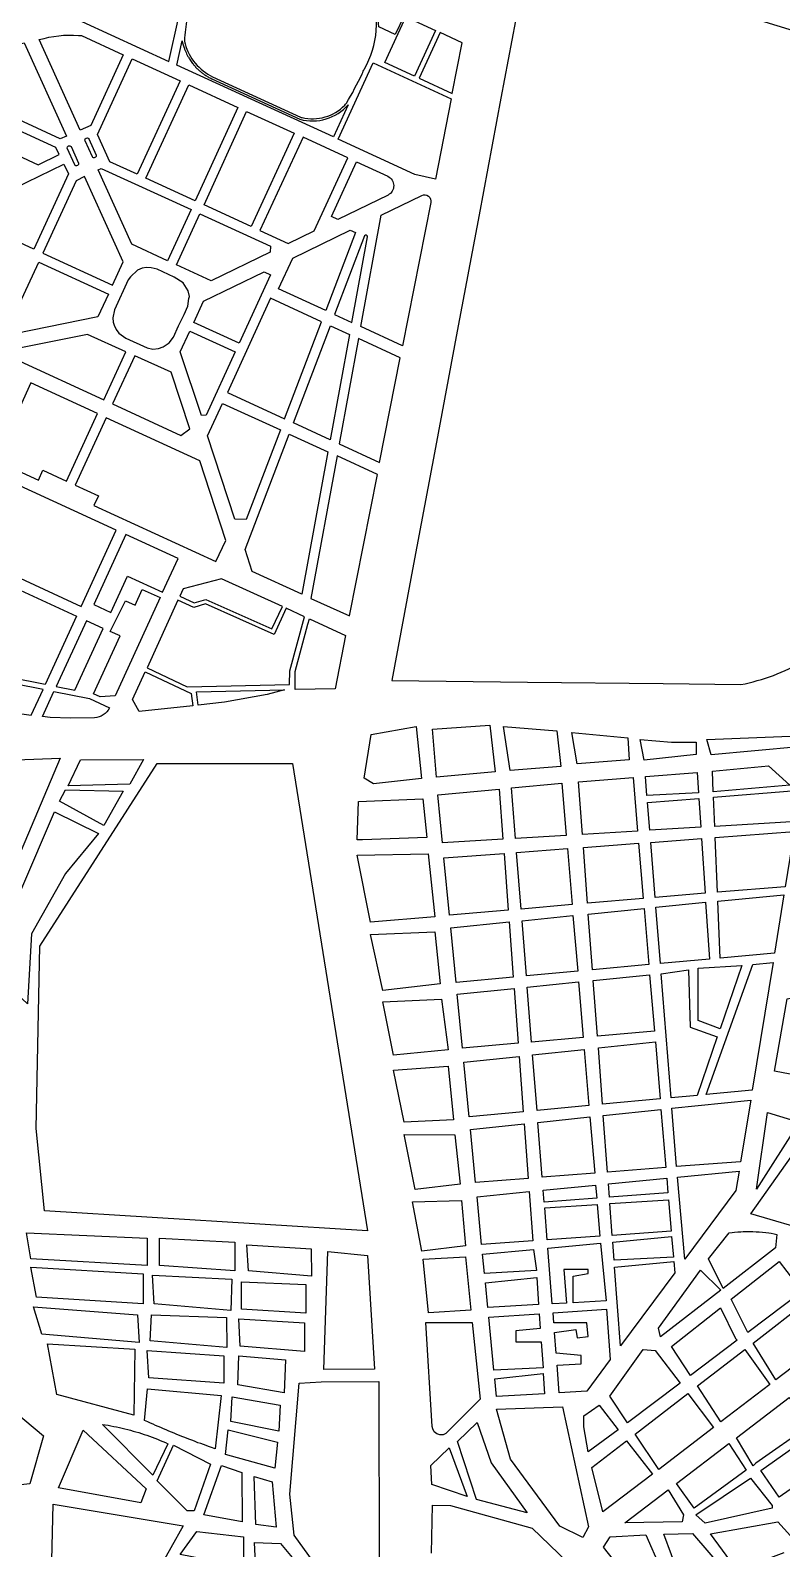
# Model space of a CAD drawing. Extents: x 407811 to 416949, y 4498993 to 4508589.
# Drawn here: x 409477 to 410173, y 4500135 to 4501541 of the extents above; entities that cross this region are included whole.
import ezdxf

# ---------------------------------------------------------------- set-up
doc = ezdxf.new("R2010")
doc.units = 0
doc.header["$LTSCALE"] = 40
doc.header["$MEASUREMENT"] = 0
for name, color, linetype in [('Images', 253, 'CONTINUOUS'), ('ΟΙΚ. ΤΕΤΡΑΓΩΝΑ ΣΤΑΥΡΟΥΠΟΛΗ', 74, 'CONTINUOUS'), ('υπόλοιπο θεσσαλονίκης', 7, 'CONTINUOUS')]:
    doc.layers.add(name, color=color, linetype=linetype)
picture_1 = doc.add_image_def('image1.tif', size_in_pixel=(10278, 10088))

msp = doc.modelspace()

# ---------------------------------------------------------------- linework, layer by layer
at = {"layer": 'ΟΙΚ. ΤΕΤΡΑΓΩΝΑ ΣΤΑΥΡΟΥΠΟΛΗ'}
for points in [[(409683.3, 4501617.4, 0.342721), (409634.1, 4501585.4, 0.049171), (409622, 4501551.4, 0.000099), (409622, 4501551.4, 0.038683), (409619.4, 4501531.2, 0.016137), (409620.1, 4501528.2, 0.218364), (409645.6, 4501497.6), (409727.1, 4501460.2, 0.00783), (409728.4, 4501459.9, 0.262263), (409768, 4501471.3, 0.013817), (409769.6, 4501473.1, 0.021985), (409784.1, 4501500.5, 0.003515), (409786.2, 4501505, 0.112409), (409797.1, 4501540.6, 0.009493), (409797.3, 4501543.8, 0.157099), (409791.2, 4501566.7, 0.092535), (409780.2, 4501575.5), (409693.6, 4501615.3, 0.058848)], [(409793.3, 4501567.5), (409822.9, 4501554), (409814.8, 4501536.7), (409799.4, 4501543.9, 0.13861)], [(409471, 4501529), (409510.1, 4501442.6), (409504.4, 4501440.1), (409393.4, 4501491.3), (409393, 4501495.8, -0.010617), (409405.6, 4501504), (409417.8, 4501510.7), (409430.5, 4501516.7), (409443.5, 4501521.7), (409456.9, 4501525.8)], [(409521.3, 4501536, -0.000031), (409524, 4501535.8), (409562.7, 4501518), (409532.8, 4501452.5), (409522.9, 4501448.2), (409485, 4501532, -0.08959)], [(409771.2, 4501471.8), (409757.4, 4501441.9), (409612.4, 4501508.4), (409617.4, 4501530.9, 0.037595), (409619.4, 4501523.7, 0.013124), (409620.4, 4501521.2, 0.013129), (409621.5, 4501518.9, 0.013075), (409622.7, 4501516.5, 0.017458), (409624.5, 4501513.6, 0.021139), (409627, 4501510, 0.013086), (409628.7, 4501508, 0.017386), (409631, 4501505.4, 0.012981), (409632.9, 4501503.7, 0.012972), (409634.9, 4501502, 0.012971), (409637, 4501500.4, 0.017357), (409639.9, 4501498.4, 0.017348), (409642.9, 4501496.7, 0.010115), (409644.7, 4501495.8), (409696.7, 4501471.9), (409726.4, 4501458.3, 0.287533)], [(409514.4, 4501433.1), (409521.4, 4501417.6, -0.821982), (409517.8, 4501416), (409510.8, 4501431.5, -0.696664)], [(409527.2, 4501438.9, -0.618156), (409530.8, 4501440.5), (409530.9, 4501440.2), (409537.8, 4501425, -0.761938), (409534.2, 4501423.4), (409527.5, 4501438.2)], [(409807.9, 4501405.5, -0.614383), (409808.1, 4501388.1), (409761.6, 4501365.6), (409755.7, 4501368.3), (409778.9, 4501418.8)], [(409839.4, 4501387.7, -0.618593), (409847.7, 4501381.2), (409821.6, 4501248.6), (409782.8, 4501266.3), (409801.7, 4501369.4)], [(409786.4, 4501350.2), (409758.6, 4501277.4), (409774.4, 4501270.2), (409788.9, 4501349.5, 0.844218)], [(409550, 4500913.1, -0.283483), (409536.1, 4500904.1), (409514, 4500903.6), (409495.2, 4500904.3), (409488, 4500905.1), (409498.6, 4500928.2), (409531.6, 4500921.8)]]:
    msp.add_lwpolyline(points, format="xyb", close=True, dxfattribs=at)
msp.add_lwpolyline([(410336.2, 4501493.7), (410218.1, 4501529.7), (410100, 4501565.7), (409982, 4501601.7), (409973.1, 4501573.2), (409932.8, 4501585.5), (409912.6, 4501477.7), (409892.4, 4501369.8), (409872.2, 4501262), (409852, 4501154.2), (409831.8, 4501046.4), (409811.6, 4500938.5), (409937.3, 4500937.1), (410063, 4500935.7), (410134.9, 4500934.8, 0.08627), (410193.3, 4500956.8, 0.092422), (410241.9, 4501009, -0.097169), (410343.8, 4501056.6), (410364.6, 4501158.9), (410385.4, 4501261.3), (410406.2, 4501363.7), (410427, 4501466), (410336.2, 4501493.7)], format="xyb", dxfattribs=at)
for points in [[(409565.8, 4501573.8), (409526.4, 4501556.4), (409524.4, 4501548.8), (409605, 4501511.8), (409613.9, 4501551.8)], [(409824.7, 4501553.1), (409851.9, 4501540.6), (409832.5, 4501498.3), (409805, 4501511)], [(409856.5, 4501538.5), (409837, 4501496.3), (409867.6, 4501482.2), (409876.8, 4501529.2)], [(409570.9, 4501514.3), (409615.5, 4501493.8), (409575.6, 4501407.4), (409550.3, 4501419), (409538.8, 4501444.2)], [(409794.4, 4501510.4), (409866.6, 4501477.2), (409851.9, 4501402.7), (409833, 4501407.2), (409761.9, 4501439.8)], [(409623.6, 4501490.1), (409668.9, 4501469.3), (409629.4, 4501382.7), (409583.8, 4501403.6)], [(409432.9, 4501457.7), (409426.2, 4501442.8), (409484, 4501416.2), (409503.4, 4501425.6), (409500.3, 4501432), (409434.9, 4501462.2)], [(409677.1, 4501465.5), (409721.1, 4501445.3), (409681.2, 4501358.9), (409637.6, 4501379)], [(409729.3, 4501441.6), (409689.4, 4501355.2), (409715.5, 4501343.2), (409739.7, 4501355), (409770.7, 4501422.5)], [(409507.8, 4501416.6), (409512.1, 4501407.6), (409480.1, 4501338), (409436.4, 4501358), (409450.6, 4501388.9)], [(409527, 4501405.3), (409519.2, 4501401.4), (409488.3, 4501334.2), (409552.8, 4501304.6), (409562.8, 4501326.2)], [(409542.2, 4501412.8), (409625.6, 4501374.6), (409603.9, 4501327.3), (409570.8, 4501342.6), (409539.6, 4501411.5)], [(409633.8, 4501370.8), (409699.2, 4501340.8), (409698.8, 4501335.2), (409644.3, 4501308.8), (409612.1, 4501323.6)], [(409772.9, 4501355.5), (409778, 4501353.5), (409750.4, 4501281.1), (409706.6, 4501301.2), (409719.9, 4501329.8)], [(409484.5, 4501326), (409549.1, 4501296.4), (409539.3, 4501275.3), (409461.9, 4501259.7), (409456.9, 4501266)], [(409584.2, 4501320.9), (409580.2, 4501320.3), (409576, 4501318.6), (409569.6, 4501312.3), (409567.4, 4501309.5), (409554.8, 4501281.7), (409553.2, 4501274.4), (409553.3, 4501270.5), (409554.3, 4501267.7), (409556.1, 4501263.6), (409558.6, 4501260.3), (409565.1, 4501255.6), (409584.9, 4501246.5), (409590.2, 4501245.5), (409595.5, 4501246), (409599.9, 4501247.4), (409605.4, 4501251.1), (409609.4, 4501256.6), (409614.1, 4501266.9), (409619.3, 4501277.5), (409622.5, 4501285.1), (409623.4, 4501292.2), (409624, 4501294.2), (409622.9, 4501299.3), (409618.2, 4501306.9), (409609.8, 4501312.1), (409594.1, 4501319.4), (409588.5, 4501320.8)], [(409693.2, 4501316.9), (409699.1, 4501314.2), (409670.2, 4501250.9), (409628.2, 4501270.1), (409637.2, 4501289.8)], [(409699.1, 4501292.5), (409659.2, 4501205.2), (409712.2, 4501180.9), (409746.5, 4501270.8)], [(409624.4, 4501262), (409666.4, 4501242.8), (409639.7, 4501184.1), (409635.2, 4501184), (409615.6, 4501242.8)], [(409754.7, 4501267.1), (409772.3, 4501259), (409754.5, 4501161.5), (409720.4, 4501177.1)], [(409529.8, 4501259.1), (409461.8, 4501245.4), (409463.1, 4501236.1), (409544.7, 4501198.4), (409565.2, 4501243)], [(409780.8, 4501255.2), (409762.9, 4501157.6), (409800.3, 4501140.5), (409819.4, 4501237.5)], [(409573.4, 4501239.3), (409552.9, 4501194.6), (409616, 4501165.5), (409624.5, 4501171.6), (409607.1, 4501224)], [(409477.1, 4501214.2), (409444.4, 4501142.3), (409484.2, 4501124.1), (409488.3, 4501133.2), (409510.1, 4501123.2), (409538.8, 4501185.7)], [(409654.6, 4501195.2), (409708.3, 4501170.6), (409676.7, 4501087.7), (409666.2, 4501087.8), (409640.9, 4501165.2)], [(409547, 4501181.9), (409518.3, 4501119.4), (409539.7, 4501109.6), (409535.6, 4501100.5), (409648.7, 4501048.6), (409657.8, 4501068.3), (409633.8, 4501141.9)], [(409716.5, 4501166.8), (409752.4, 4501150.3), (409728.3, 4501018.5), (409682.3, 4501039.6), (409675.6, 4501059.7)], [(409760.9, 4501146.5), (409736.7, 4501014.6), (409772.4, 4500998.3), (409798.2, 4501129.4)], [(409439.2, 4501131.5), (409407, 4501061), (409523.8, 4501007.1), (409556.2, 4501077.8)], [(409565.3, 4501073.7), (409535.6, 4501008.8), (409551.2, 4501001.6), (409566.8, 4501035.2), (409599.2, 4501020.3), (409613.5, 4501051.5)], [(409402.8, 4501051.9), (409519.6, 4500998), (409490.6, 4500934.9), (409360.9, 4500960.4)], [(409580.4, 4501022.9), (409596.9, 4501015.3), (409555.3, 4500924.3), (409541.3, 4500923.5), (409535.1, 4500926.2), (409559.8, 4500979.9), (409550.8, 4500984), (409564.9, 4501012.4), (409573.7, 4501008.4)], [(409619.7, 4501014.5), (409628.4, 4501010.5), (409639.2, 4501013.7), (409700.5, 4500986.3), (409710.2, 4501007), (409653.9, 4501032.8), (409618.3, 4501023.5), (409615.1, 4501016.6)], [(409613.4, 4501012.9), (409584.8, 4500950.4), (409622, 4500932.8), (409716.9, 4500934.9), (409717, 4500947.5), (409730.6, 4500997.6), (409713.8, 4501005.4), (409702.5, 4500981.1), (409639, 4501009.4), (409628.1, 4501006.2)], [(409528.7, 4500993.8), (409500.7, 4500932.9), (409518, 4500929.5), (409544.3, 4500986.6)], [(409721.9, 4500935.1), (409722, 4500946.8), (409733.9, 4500990.6), (409734, 4500990.6), (409733.9, 4500990.8), (409735.2, 4500995.5), (409768.8, 4500980.1), (409759.1, 4500930.9), (409721.9, 4500930.1)], [(409358.7, 4500955.7), (409354.1, 4500945.6), (409389.6, 4500931.9), (409415, 4500922.3), (409420.6, 4500920.3), (409435.1, 4500915.5), (409450.3, 4500911.5), (409468.8, 4500907.7), (409477.5, 4500906.4), (409488.5, 4500930.2)], [(409583.1, 4500946.7), (409625.7, 4500926.6), (409627.1, 4500915.2), (409577.4, 4500909.9), (409571.3, 4500921)], [(409712.3, 4500929.8), (409696.1, 4500925.7), (409656.5, 4500918.4), (409632.1, 4500915.8), (409630.5, 4500928)]]:
    msp.add_lwpolyline(points, close=True, dxfattribs=at)
at = {"layer": 'υπόλοιπο θεσσαλονίκης'}
for points in [[(409834.1, 4500896), (409839, 4500847.8), (409794.7, 4500842.9), (409785.9, 4500848), (409792.3, 4500888.5), (409834.1, 4500896)], [(409849.4, 4500893.6), (409902.4, 4500897.1), (409907.4, 4500853.9), (409853, 4500849), (409849.4, 4500893.6)], [(409915.1, 4500895.8), (409964.4, 4500891.8), (409968.1, 4500858.8), (409921.3, 4500855.2), (409915.1, 4500895.8)], [(409978.3, 4500890.5), (410030.2, 4500885.3), (410031.4, 4500865), (409983.3, 4500861.3), (409978.3, 4500890.5)], [(410041.5, 4500884), (410070.6, 4500881.4), (410093.4, 4500881.3), (410093.4, 4500869.9), (410045.3, 4500864.9), (410041.5, 4500884)], [(410103.5, 4500883.8), (410188.3, 4500887.3), (410203.5, 4500887.3), (410200.9, 4500874.6), (410188.3, 4500877.2), (410107.3, 4500869.8), (410103.5, 4500883.8)], [(409412.8, 4500804.3), (409463.6, 4500865.1), (409504.2, 4500866.5), (409462.5, 4500767.3), (409412.8, 4500804.3)], [(409489.7, 4500447.4), (409482, 4500523.6), (409485.5, 4500692.5), (409594.2, 4500861.6), (409719.7, 4500861.8), (409789, 4500428.9), (409489.7, 4500447.4)], [(409511.8, 4500841.1), (409523.2, 4500865.2), (409581.5, 4500865.4), (409568.9, 4500842.5), (409511.8, 4500841.1)], [(410046.5, 4500849.7), (410094.5, 4500853.4), (410095.7, 4500834.6), (410047.9, 4500832), (410046.5, 4500849.7)], [(410108.5, 4500854.6), (410160.4, 4500859.5), (410180.3, 4500841.5), (410109.3, 4500835.4), (410108.5, 4500854.6)], [(409922.5, 4500839), (409969.1, 4500843.4), (409973.2, 4500795.1), (409926.2, 4500792.2), (409922.5, 4500839)], [(409984.5, 4500844.8), (410035.1, 4500848.7), (410039.3, 4500799.1), (409988.2, 4500796), (409984.5, 4500844.8)], [(409503.7, 4500826.9), (409509.3, 4500837.3), (409562.6, 4500836.1), (409544.9, 4500804.3), (409503.7, 4500826.9)], [(409780.8, 4500826.4), (409840.3, 4500828.8), (409844, 4500793.2), (409784.5, 4500790.9), (409779.4, 4500790.9), (409780.8, 4500826.4)], [(409854.2, 4500832.5), (409911.1, 4500837.9), (409914.5, 4500791.5), (409858.5, 4500788.1), (409854.2, 4500832.5)], [(410096.1, 4500829.4), (410097.8, 4500802.6), (410050.5, 4500799.8), (410048.5, 4500825.6), (410096.1, 4500829.4)], [(410185.7, 4500836.6), (410198.3, 4500818.8), (410197, 4500808.7), (410110.7, 4500803.4), (410109.5, 4500830.5), (410185.7, 4500836.6)], [(409437.3, 4500673.3), (409499.2, 4500816.9), (409539.8, 4500796.7), (409509.4, 4500759.8), (409477.9, 4500703.9), (409474.2, 4500639.1), (409437.3, 4500673.3)], [(410184.3, 4500798.6), (410176, 4500747.5), (410113.2, 4500742.6), (410111.1, 4500793.1), (410184.3, 4500798.6)], [(410040.2, 4500787.8), (410044.5, 4500736.7), (409992.9, 4500732.2), (409989.1, 4500783.9), (410040.2, 4500787.8)], [(410098.5, 4500792.1), (410101.8, 4500741.6), (410055.5, 4500737.6), (410051.4, 4500788.6), (410098.5, 4500792.1)], [(409779.4, 4500776.9), (409845.2, 4500778), (409851.4, 4500719.6), (409791.9, 4500714.7), (409779.4, 4500776.9)], [(409915.5, 4500778.4), (409919.4, 4500725.9), (409865.1, 4500721.2), (409859.9, 4500774.2), (409915.5, 4500778.4)], [(409974.2, 4500782.8), (409978.6, 4500731), (409931.3, 4500726.9), (409927.2, 4500779.3), (409974.2, 4500782.8)], [(410045.3, 4500727.4), (410049.7, 4500675.4), (409997.5, 4500670.6), (409993.6, 4500722.2), (410045.3, 4500727.4)], [(410102.3, 4500733.1), (410105.8, 4500680.5), (410060.4, 4500676.4), (410056.2, 4500728.5), (410102.3, 4500733.1)], [(410174.8, 4500740.1), (410166.1, 4500686), (410115.8, 4500681.4), (410113.6, 4500734.2), (410174.8, 4500740.1)], [(409920.3, 4500714.9), (409924.1, 4500663.9), (409871.1, 4500659), (409866.2, 4500709.5), (409920.3, 4500714.9)], [(409979.4, 4500720.8), (409983.8, 4500669.3), (409936.2, 4500665), (409932.2, 4500716.1), (409979.4, 4500720.8)], [(409791.9, 4500703.3), (409851.4, 4500705.7), (409856.3, 4500657.5), (409803.2, 4500651.3), (409791.9, 4500703.3)], [(410086.4, 4500670.7), (410087.8, 4500617.4), (410113.1, 4500608.5), (410094.5, 4500554.3), (410070.3, 4500552.1), (410061.1, 4500667), (410086.4, 4500670.7)], [(410135.8, 4500674.6), (410115.7, 4500616), (410095.4, 4500623.8), (410095.5, 4500672), (410135.8, 4500674.6)], [(410164.7, 4500677.4), (410145.5, 4500559.1), (410102.9, 4500555.1), (410146.1, 4500675.6), (410164.7, 4500677.4)], [(409984.6, 4500659.4), (409988.9, 4500608), (409941.1, 4500603.7), (409937, 4500654.6), (409984.6, 4500659.4)], [(410050.4, 4500666), (410054.8, 4500613.8), (410002.1, 4500609.2), (409998.2, 4500660.7), (410050.4, 4500666)], [(409803.1, 4500641.1), (409857.5, 4500643.5), (409863.8, 4500596.5), (409813.2, 4500591.6), (409803.1, 4500641.1)], [(409924.9, 4500653.4), (409928.6, 4500602.6), (409877.1, 4500598.1), (409872.2, 4500648.1), (409924.9, 4500653.4)], [(410177.7, 4500643.8), (410184, 4500645.1), (410223.1, 4500584), (410209.1, 4500576.5), (410206.6, 4500568.9), (410166.1, 4500576.6), (410177.7, 4500643.8)], [(410055.7, 4500603.8), (410060.1, 4500551.1), (410006.8, 4500546.1), (410002.9, 4500598.2), (410055.7, 4500603.8)], [(409929.6, 4500590.4), (409933.4, 4500539.2), (409883.3, 4500534.5), (409878.4, 4500585), (409929.6, 4500590.4)], [(409989.9, 4500596.8), (409994.2, 4500544.9), (409946.1, 4500540.4), (409942, 4500591.8), (409989.9, 4500596.8)], [(409813.1, 4500577.7), (409863.7, 4500581.3), (409868.7, 4500531.8), (409823.1, 4500529.4), (409813.1, 4500577.7)], [(410144, 4500549.9), (410134.7, 4500492.7), (410075.4, 4500488.4), (410071.1, 4500542.4), (410144, 4500549.9)], [(409995.1, 4500534.4), (409999.5, 4500482.3), (409951, 4500478.5), (409946.9, 4500529.3), (409995.1, 4500534.4)], [(410060.9, 4500541.3), (410065.4, 4500487.6), (410011.4, 4500483.3), (410007.5, 4500535.7), (410060.9, 4500541.3)], [(410159.7, 4500538.6), (410188.8, 4500529.6), (410149.4, 4500467.6), (410159.7, 4500538.6)], [(409823.1, 4500518), (409869.9, 4500517.9), (409874.9, 4500472.2), (409833.1, 4500467.2), (409823.1, 4500518)], [(409934.2, 4500528), (409938, 4500477.4), (409889.2, 4500473.6), (409884.4, 4500522.7), (409934.2, 4500528)], [(410144.3, 4500444.7), (410186.8, 4500504.7), (410225.7, 4500443.9), (410203, 4500427.2), (410144.3, 4500444.7)], [(410066.2, 4500477.6), (410067.4, 4500464.1), (410013.2, 4500460), (410012.3, 4500472.4), (410066.2, 4500477.6)], [(410133.3, 4500484), (410130.4, 4500466.3), (410083, 4500402.5), (410076.2, 4500478.6), (410133.3, 4500484)], [(409938.9, 4500465.2), (409942.3, 4500419.6), (409894.8, 4500416.3), (409890.5, 4500460.5), (409938.9, 4500465.2)], [(410000.4, 4500471.2), (410001.4, 4500459.1), (409952.8, 4500455.3), (409951.9, 4500466.5), (410000.4, 4500471.2)], [(409830.6, 4500455.8), (409876.1, 4500457), (409879.8, 4500415.1), (409839.3, 4500410.1), (409830.6, 4500455.8)], [(410001.9, 4500453.4), (410004.4, 4500423.9), (409955.5, 4500420.5), (409953.2, 4500450.3), (410001.9, 4500453.4)], [(410013.6, 4500454.2), (410067.9, 4500457.7), (410070.4, 4500428.5), (410015.8, 4500424.7), (410013.6, 4500454.2)], [(409473.3, 4500427), (409584.9, 4500422.2), (409584.9, 4500396.8), (409477.1, 4500402.9), (409473.3, 4500427)], [(409596.3, 4500422.2), (409666, 4500418.5), (409666, 4500391.8), (409596.3, 4500396.8), (409596.3, 4500422.2)], [(410004.9, 4500417.4), (410010, 4500363.9), (409979.7, 4500362.3), (409979.7, 4500386.9), (409993.6, 4500389.4), (409993.6, 4500393.2), (409970.9, 4500393.2), (409973.4, 4500362), (409960.2, 4500361.3), (409956.1, 4500412.9), (410004.9, 4500417.4)], [(410070.8, 4500423.5), (410072.4, 4500404.4), (410017.5, 4500401.8), (410016.3, 4500418.4), (410070.8, 4500423.5)], [(410105, 4500403), (410124, 4500427), (410127, 4500427.4), (410129, 4500427.6), (410132, 4500427.9), (410135, 4500428.1), (410137, 4500428.2), (410140, 4500428.3), (410143, 4500428.3), (410146, 4500428.3), (410149, 4500428.1), (410151.9, 4500427.9), (410154.9, 4500427.7), (410157.9, 4500427.3), (410160.9, 4500426.9), (410162.9, 4500426.6), (410165.8, 4500426.1), (410168.3, 4500425.6), (410167, 4500413), (410118.6, 4500375.6), (410105, 4500403)], [(409677.4, 4500416), (409737, 4500412.3), (409737.1, 4500386.9), (409678.7, 4500391.9), (409677.4, 4500416)], [(409752.2, 4500409.8), (409789, 4500406.1), (409795.5, 4500300.7), (409748.6, 4500300.6), (409752.2, 4500409.8)], [(409840.5, 4500402.7), (409879.8, 4500404.9), (409884.7, 4500355.4), (409845.5, 4500353), (409840.5, 4500402.7)], [(409942.9, 4500411.6), (409945.5, 4500392.1), (409897.5, 4500389.5), (409895.7, 4500407.2), (409942.9, 4500411.6)], [(409477.1, 4500395.3), (409581.1, 4500389.1), (409581.2, 4500361.2), (409482.3, 4500367.4), (409477.1, 4500395.3)], [(410072.7, 4500400.6), (410073.6, 4500389.9), (410023.4, 4500322.4), (410018, 4500395.3), (410072.7, 4500400.6)], [(410116.3, 4500373.8), (410060.5, 4500330.8), (410058.6, 4500338.6), (410097.4, 4500392.5), (410116.3, 4500373.8)], [(410170.5, 4500400.6), (410191.8, 4500372.8), (410141.3, 4500334.8), (410125.9, 4500365.5), (410170.5, 4500400.6)], [(409590, 4500387.9), (409663.5, 4500384.2), (409662.3, 4500355), (409591.3, 4500361.2), (409590, 4500387.9)], [(409672.4, 4500381.7), (409732, 4500379.3), (409732, 4500352.6), (409672.4, 4500356.3), (409672.4, 4500381.7)], [(409946, 4500385.7), (409947.6, 4500360.6), (409900.5, 4500358), (409898.3, 4500380.6), (409946, 4500385.7)], [(410197.9, 4500364.9), (410222.5, 4500332.8), (410167.4, 4500290.8), (410146.2, 4500325), (410197.9, 4500364.9)], [(409576.1, 4500351), (409577.4, 4500325.6), (409487.4, 4500333.1), (409479.7, 4500358.5), (409576.1, 4500351)], [(409588.8, 4500351.1), (409658.5, 4500348.7), (409658.6, 4500320.7), (409587.6, 4500326.9), (409588.8, 4500351.1)], [(409669.9, 4500347.4), (409730.8, 4500343.7), (409730.8, 4500317.1), (409671.2, 4500322), (409669.9, 4500347.4)], [(409948.1, 4500352.1), (409949, 4500338.5), (409926.4, 4500336.3), (409926.4, 4500326.1), (409949.8, 4500326.1), (409951.7, 4500302), (409906.2, 4500299.7), (409901.4, 4500348.9), (409948.1, 4500352.1)], [(410010.6, 4500356.4), (410013.9, 4500309.6), (409992.1, 4500280.3), (409966.7, 4500278.8), (409964.7, 4500304.4), (409987.1, 4500305.7), (409987.1, 4500313.3), (409963.8, 4500315.7), (409962.3, 4500334.6), (409982.1, 4500337.4), (409983.4, 4500329.8), (409993.5, 4500331), (409992.3, 4500343.7), (409961.6, 4500343.7), (409960.9, 4500353), (410010.6, 4500356.4)], [(410116, 4500357.6), (410130.1, 4500329.3), (410131.6, 4500327.5), (410088.3, 4500294.9), (410070.6, 4500321.9), (410116, 4500357.6)], [(409843, 4500344.1), (409886, 4500344), (409893.4, 4500273), (409861.7, 4500241.3), (409859, 4500240.1), (409856, 4500240), (409853.2, 4500240.9), (409850.9, 4500242.8), (409849.5, 4500245.5), (409849.1, 4500247.7), (409843, 4500344.1)], [(409492.5, 4500324.2), (409573.6, 4500319.3), (409572.5, 4500258.3), (409501.4, 4500277.2), (409492.5, 4500324.2)], [(410138.5, 4500319), (410161.7, 4500286.6), (410116.5, 4500252), (410094.7, 4500285.2), (410138.5, 4500319)], [(409585, 4500318), (409656, 4500313.1), (409656.1, 4500287.7), (409586.4, 4500292.6), (409585, 4500318)], [(409670, 4500313.1), (409713.1, 4500309.4), (409711.9, 4500278.9), (409668.8, 4500286.4), (409670, 4500313.1)], [(410044.4, 4500318.9), (410055.5, 4500318.1), (410078.6, 4500287.7), (410030, 4500251.1), (410013.5, 4500275.9), (410044.4, 4500318.9)], [(409392.4, 4500265.6), (409417.7, 4500298.7), (409488.8, 4500239.1), (409476.2, 4500194.6), (409443.3, 4500190.8), (409440.7, 4500212.4), (409392.4, 4500265.6)], [(409951.9, 4500296.9), (409952.9, 4500278), (409908.6, 4500275.5), (409907, 4500291.9), (409951.9, 4500296.9)], [(409585.1, 4500282.5), (409653.6, 4500276.3), (409647.8, 4500227), (409644.4, 4500228.2), (409641.9, 4500229.1), (409639.5, 4500230), (409637, 4500230.9), (409634.5, 4500231.8), (409632, 4500232.7), (409629.5, 4500233.7), (409627.1, 4500234.6), (409624.6, 4500235.5), (409622.1, 4500236.5), (409619.7, 4500237.5), (409617.2, 4500238.4), (409614.8, 4500239.4), (409612.3, 4500240.4), (409609.9, 4500241.4), (409607.4, 4500242.4), (409605, 4500243.5), (409602.5, 4500244.5), (409600.1, 4500245.5), (409597.7, 4500246.6), (409595.2, 4500247.6), (409592.8, 4500248.7), (409590.4, 4500249.8), (409588, 4500250.8), (409585.6, 4500251.9), (409582.6, 4500253.3), (409585.1, 4500282.5)], [(409746.1, 4500289.1), (409799.4, 4500289.2), (409799.7, 4500112.7), (409738.8, 4500122.8), (409721, 4500146.9), (409717.1, 4500185), (409725.8, 4500287.8), (409746.1, 4500289.1)], [(410085.8, 4500278.3), (410109.7, 4500246.9), (410058.8, 4500208), (410037, 4500240.7), (410085.8, 4500278.3)], [(409663.7, 4500275), (409708.1, 4500267.5), (409706.9, 4500243.4), (409662.5, 4500252.2), (409663.7, 4500275)], [(409908.6, 4500263.6), (409969.7, 4500265.9), (409993.7, 4500154.8), (409988.4, 4500144.8), (409967.1, 4500155.5), (409921.5, 4500217.5), (409908.6, 4500263.6)], [(410003.5, 4500267.5), (410021.3, 4500244.6), (409993.5, 4500224.3), (409989.5, 4500247.3), (409989.5, 4500257.4), (410003.5, 4500267.5)], [(410179.7, 4500274.5), (410199.2, 4500248.9), (410148.8, 4500213.8), (410146.3, 4500211.3), (410130.8, 4500237.2), (410179.7, 4500274.5)], [(409543.5, 4500249.6), (409548.8, 4500248.8), (409551.4, 4500248.3), (409554, 4500247.8), (409556.6, 4500247.3), (409559.2, 4500246.7), (409561.8, 4500246.1), (409564.3, 4500245.5), (409566.9, 4500244.9), (409569.5, 4500244.2), (409572, 4500243.5), (409574.5, 4500242.7), (409577.1, 4500242), (409579.6, 4500241.2), (409582.1, 4500240.4), (409584.6, 4500239.5), (409587.1, 4500238.6), (409589.6, 4500237.7), (409592.1, 4500236.8), (409594.5, 4500235.8), (409597, 4500234.8), (409599.4, 4500233.8), (409601.9, 4500232.8), (409604.2, 4500231.7), (409590.3, 4500202.5), (409543.5, 4500249.6)], [(409872.3, 4500233.9), (409890.5, 4500251.3), (409903.6, 4500214.1), (409936.9, 4500167.6), (409890.1, 4500180.2), (409872.3, 4500233.9)], [(409502.9, 4500190.9), (409525.6, 4500244.3), (409584, 4500189.8), (409579, 4500177.1), (409502.9, 4500190.9)], [(409660, 4500244.5), (409705.6, 4500233.2), (409703.1, 4500209.1), (409657.5, 4500221.7), (409660, 4500244.5)], [(410029, 4500234.5), (410053, 4500203.6), (410007, 4500168.6), (409997, 4500209.8), (410029, 4500234.5)], [(410204, 4500242.6), (410222.4, 4500218.5), (410170.3, 4500182.1), (410153.5, 4500206.9), (410204, 4500242.6)], [(409609.3, 4500230.5), (409643.5, 4500212.8), (409628.4, 4500169.6), (409622.1, 4500169.5), (409594.1, 4500197.4), (409609.3, 4500230.5)], [(409847.7, 4500211.7), (409864.6, 4500227.8), (409881.3, 4500182.9), (409848.5, 4500193.9), (409847.7, 4500211.7)], [(410123.7, 4500231.8), (410139.8, 4500207.2), (410091.8, 4500172.1), (410075.4, 4500195), (410123.7, 4500231.8)], [(409653.7, 4500211.5), (409672.7, 4500205.2), (409672.8, 4500159.5), (409637.3, 4500165.8), (409653.7, 4500211.5)], [(409684.1, 4500201.4), (409700.6, 4500196.4), (409704.5, 4500154.5), (409685.5, 4500157), (409684.1, 4500201.4)], [(410093.1, 4500165.8), (410143.8, 4500199.9), (410163.9, 4500174.5), (410163.9, 4500171.9), (410101.9, 4500158.2), (410093.1, 4500165.8)], [(410067.5, 4500189.1), (410081.7, 4500165.8), (410080.4, 4500159.5), (410027.3, 4500158.4), (410067.5, 4500189.1)], [(409497.8, 4500175.6), (409618.3, 4500155.6), (409595.5, 4500114.9), (409496.6, 4500123.6), (409497.8, 4500175.6)], [(409615.4, 4500129.2), (409631, 4500150.5), (409674.1, 4500145.5), (409674.1, 4500117.6), (409615.4, 4500129.2)], [(409684.4, 4500140.3), (409708.3, 4500139.2), (409722.3, 4500122.7), (409722.3, 4500108.8), (409685.6, 4500115.1), (409684.4, 4500140.3)], [(410007.8, 4500135.9), (410013.8, 4500145.4), (410046.9, 4500147.2), (410073.5, 4500086.8), (410054.2, 4500077.1), (410007.8, 4500135.9)], [(410063.5, 4500148.1), (410090.2, 4500148.7), (410122.3, 4500111.1), (410085, 4500090.4), (410063.5, 4500148.1)]]:
    msp.add_lwpolyline(points, close=True, dxfattribs=at)
for points in [[(409848.3, 4500130.3), (409849.3, 4500174.8), (409865.8, 4500174.4), (409941.6, 4500153.5), (409973.9, 4500122.3)], [(410174.8, 4500130.7), (410172.3, 4500129.8), (410169.8, 4500128.9), (410167.4, 4500128), (410164.9, 4500127), (410162.5, 4500126.1), (410160, 4500125.1), (410157.6, 4500124.1), (410155.1, 4500123.1), (410152.7, 4500122.2), (410150.3, 4500121.1), (410147.9, 4500120.1), (410145.4, 4500119.1), (410143, 4500118), (410140.6, 4500117), (410138.2, 4500115.9), (410135.8, 4500114.9), (410132.5, 4500113.4), (410106.7, 4500148.3), (410106.7, 4500148.3), (410169.2, 4500159.5), (410189.6, 4500136.9)]]:
    msp.add_lwpolyline(points, dxfattribs=at)

# ---------------------------------------------------------------- pictures from other files: only their frames are drawn
at = {"layer": 'Images'}
image = msp.add_image(picture_1, insert=(408162.9, 4500066.6), size_in_units=(8684, 8523.4), rotation=-0.6923, dxfattribs=at)
image.dxf.flags = 15

doc.saveas('drawing.dxf')
